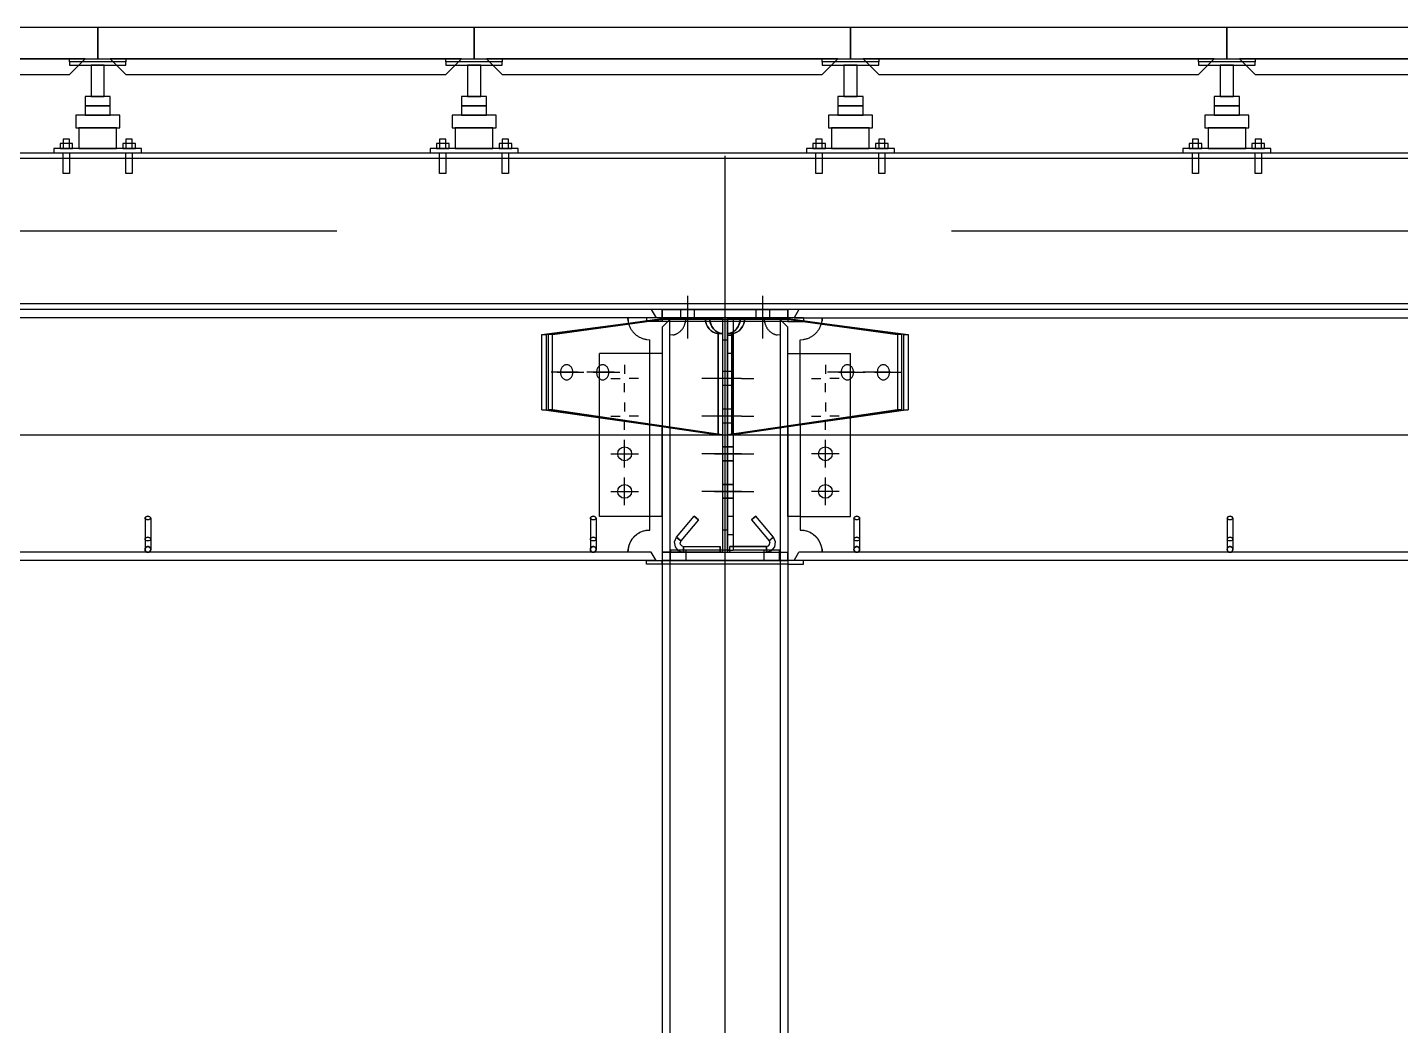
# Model space of a CAD drawing. Header units: millimetres. Extents: x -32710 to 654186, y -254124 to 420220.
# Drawn here: x 249288 to 251477, y 384358 to 385950 of the extents above; entities that cross this region are included whole.
import ezdxf

# ---------------------------------------------------------------- set-up
doc = ezdxf.new("R2010")
doc.units = ezdxf.units.MM
doc.header["$LTSCALE"] = 1000
for name, pattern in [('DXK_LINE_DOT2', [3.9198, 1.9599, -1.9599]), ('DXK_LINE_DOT3', [5.9187, 2.979, -0.9799, 0.9799, -0.9799]), ('TPH12-SEC-@E$0$CENTERK5', [6.916, 6.667, -0.083, 0.083, -0.083])]:
    doc.linetypes.add(name, pattern=pattern)
for name, color, linetype in [('MD-20250424-增加TRAY與FS主管位置調整', 7, 'Continuous'), ('Raised Floor', 1, 'Continuous'), ('TPH12-SEC-@E$0$H-SIN', 252, 'TPH12-SEC-@E$0$CENTERK5')]:
    doc.layers.add(name, color=color, linetype=linetype)

# ---------------------------------------------------------------- blocks, each defined once
blk = doc.blocks.new('TPH12-SEC-@E')
at = {"layer": 'TPH12-SEC-@E$0$H-SIN'}
blk.add_line((274800, 385950), (45200, 385950), dxfattribs=at)
blk = doc.blocks.new('A$C62b8fcb1')
at = {"color": 8, "linetype": 'DXK_LINE_DOT3'}
for p, q in [((-21700, -450), (-21700, 2723)), ((-16400, 2409), (-24800, 2409)), ((-24407, 2084), (-22150, 2084)), ((-22150, 2084), (-22043, 2084)), ((-22043, 2084), (-18557, 2084))]:
    blk.add_line(p, q, dxfattribs=at)
at = {"color": 8, "linetype": 'DXK_LINE_DOT2'}
for p, q in [((-24495, 2534), (-16105, 2534)), ((-16105, 2525), (-24495, 2525)), ((-16220, 2293), (-24380, 2293)), ((-21800, 2284), (-21817.5, 2284)), ((-21800, 2271), (-21800, 2284)), ((-21800, 2284), (-21600, 2284)), ((-21600, 2284), (-21600, 2271)), ((-21582.5, 2284), (-21600, 2284)), ((-21789.1, 2271), (-21982.1, 2244)), ((-21975.1, 2244), (-21782.1, 2271)), ((-21854.6, 2266), (-21855, 2271)), ((-21825, 2266.3), (-21825, 2265)), ((-21800, 2265), (-21825, 2265)), ((-21600, 2271), (-21800, 2271)), ((-21800, 2271), (-21800, 2265)), ((-21763, 2268), (-21800, 2268)), ((-21788, 2268), (-21800, 2256)), ((-21600, 2265), (-21800, 2265)), ((-21800, 2256), (-21800, 2096.7)), ((-21788, 2095), (-21788, 2268)), ((-21763, 2268), (-21763.5, 2263.1)), ((-21637, 2268), (-21763, 2268)), ((-21731.4, 2271), (-21731, 2266.1)), ((-21730.9, 2266.1), (-21731.3, 2271)), ((-21731, 2266.1), (-21729.8, 2261.4)), ((-21729.8, 2261.4), (-21730.9, 2266.1)), ((-21729.8, 2261.4), (-21727.9, 2257.1)), ((-21727.9, 2257.1), (-21729.8, 2261.4)), ((-21727.9, 2257.1), (-21725.4, 2253.3)), ((-21725.4, 2253.3), (-21727.9, 2257.1)), ((-21724.3, 2271), (-21724, 2266.1)), ((-21724, 2266.1), (-21722.8, 2261.4)), ((-21722.8, 2261.4), (-21720.9, 2257.1)), ((-21720.9, 2257.1), (-21718.4, 2253.3)), ((-21704, 2271), (-21704, 1897)), ((-21696, 2271), (-21696, 1897)), ((-21687, 2268), (-21687, 1900)), ((-21681.6, 2253.3), (-21679.1, 2257.1)), ((-21679.1, 2257.1), (-21677.2, 2261.4)), ((-21677.2, 2261.4), (-21676, 2266.1)), ((-21676, 2266.1), (-21675.7, 2271)), ((-21674.6, 2253.3), (-21672.1, 2257.1)), ((-21672.1, 2257.1), (-21674.6, 2253.3)), ((-21672.1, 2257.1), (-21670.2, 2261.4)), ((-21670.2, 2261.4), (-21672.1, 2257.1)), ((-21670.2, 2261.4), (-21669, 2266.1)), ((-21669.1, 2266.1), (-21670.2, 2261.4)), ((-21668.7, 2271), (-21669.1, 2266.1)), ((-21669, 2266.1), (-21668.6, 2271)), ((-21600, 2268), (-21637, 2268)), ((-21636.5, 2263.1), (-21637, 2268)), ((-21617.9, 2271), (-21424.9, 2244)), ((-21612, 2268), (-21612, 2243)), ((-21600, 2256), (-21612, 2268)), ((-21417.9, 2244), (-21610.9, 2271)), ((-21600, 2271), (-21600, 2265)), ((-21600, 2265), (-21575, 2265)), ((-21600, 2097.7), (-21600, 2256)), ((-21575, 2265.4), (-21575, 2266.3)), ((-21575, 2266.3), (-21575, 2265)), ((-21575, 2265), (-21575, 2265.4)), ((-21545, 2271), (-21545.4, 2266)), ((-21975.1, 2244), (-21982.1, 2244)), ((-21982.1, 2244), (-21982.1, 2124)), ((-21975.1, 2124), (-21975.1, 2244)), ((-21825, 2236.4), (-21820, 2236)), ((-21820, 2099.5), (-21820, 2236)), ((-21783.1, 2243.5), (-21788, 2243)), ((-21725.4, 2253.3), (-21722.3, 2250.2)), ((-21722.3, 2250.2), (-21725.4, 2253.3)), ((-21722.3, 2250.2), (-21718.7, 2247.9)), ((-21718.8, 2247.9), (-21722.3, 2250.2)), ((-21714.9, 2246.5), (-21718.8, 2247.9)), ((-21718.7, 2247.9), (-21714.9, 2246.5)), ((-21718.4, 2253.3), (-21715.3, 2250.2)), ((-21715.3, 2250.2), (-21711.8, 2247.9)), ((-21714.9, 2246.5), (-21710.9, 2246)), ((-21711, 2246), (-21714.9, 2246.5)), ((-21711.8, 2247.9), (-21708, 2246.5)), ((-21711, 2246), (-21704, 2246)), ((-21711, 2085), (-21711, 2246)), ((-21710.9, 2246), (-21710.9, 2084)), ((-21708, 2246.5), (-21704, 2246)), ((-21704, 2236), (-21696, 2236)), ((-21696, 2246), (-21692, 2246.5)), ((-21696, 2246), (-21689.1, 2246)), ((-21696, 2243), (-21687, 2243)), ((-21692, 2246.5), (-21688.2, 2247.9)), ((-21689.1, 2246), (-21685.1, 2246.5)), ((-21689.1, 2246), (-21689.1, 2084)), ((-21689, 2246), (-21689.1, 2246)), ((-21685.1, 2246.5), (-21689, 2246)), ((-21689, 2085), (-21689, 2246)), ((-21688.2, 2247.9), (-21684.7, 2250.2)), ((-21685.1, 2246.5), (-21681.3, 2247.9)), ((-21681.2, 2247.9), (-21685.1, 2246.5)), ((-21684.7, 2250.2), (-21681.6, 2253.3)), ((-21681.3, 2247.9), (-21677.7, 2250.2)), ((-21677.7, 2250.2), (-21681.2, 2247.9)), ((-21677.7, 2250.2), (-21674.6, 2253.3)), ((-21674.6, 2253.3), (-21677.7, 2250.2)), ((-21612, 2243), (-21616.9, 2243.5)), ((-21612, 2243), (-21612, 2095)), ((-21580, 2236), (-21575, 2236.4)), ((-21580, 2099.5), (-21580, 2236)), ((-21417.9, 2244), (-21424.9, 2244)), ((-21424.9, 2244), (-21424.9, 2124)), ((-21417.9, 2124), (-21417.9, 2244)), ((-21900, 1954), (-21900, 2214)), ((-21800, 2214), (-21900, 2214)), ((-21687, 2214), (-21696, 2214)), ((-21600, 2214), (-21500, 2214)), ((-21500, 1954), (-21500, 2214)), ((-21933.9, 2184), (-21977.4, 2184)), ((-21876.9, 2184), (-21920.4, 2184)), ((-21674, 2174), (-21737, 2174)), ((-21696, 2185), (-21704, 2185)), ((-21687, 2185), (-21696, 2185)), ((-21674, 2174), (-21654, 2174)), ((-21493, 2184), (-21536.5, 2184)), ((-21436, 2184), (-21479.6, 2184)), ((-21696, 2163), (-21704, 2163)), ((-21687, 2163), (-21696, 2163)), ((-21975.1, 2124), (-21982.1, 2124)), ((-21982.1, 2124), (-21711, 2084)), ((-21704, 2084), (-21975.1, 2124)), ((-21696, 2125), (-21704, 2125)), ((-21687, 2125), (-21696, 2125)), ((-21424.9, 2124), (-21696, 2084)), ((-21689, 2084), (-21417.9, 2124)), ((-21417.9, 2124), (-21424.9, 2124)), ((-21674, 2114), (-21737, 2114)), ((-21696, 2103), (-21704, 2103)), ((-21687, 2103), (-21696, 2103)), ((-21674, 2114), (-21654, 2114)), ((-21820, 2100.5), (-21820, 2099.5)), ((-21800, 2097.7), (-21800, 2096.7)), ((-21800, 1954), (-21800, 2096.7)), ((-21788, 2095.9), (-21788, 2095)), ((-21711, 2084), (-21711, 2085)), ((-21689, 2084), (-21689, 2085)), ((-21687, 2084.3), (-21687, 2085.3)), ((-21612, 2095.9), (-21612, 2095)), ((-21600, 1954), (-21600, 2097.7)), ((-21600, 2096.7), (-21600, 2097.7)), ((-21580, 2100.5), (-21580, 2099.5)), ((-21696, 2065), (-21704, 2065)), ((-21687, 2065), (-21696, 2065)), ((-21674, 2054), (-21737, 2054)), ((-21696, 2043), (-21704, 2043)), ((-21687, 2043), (-21696, 2043)), ((-21674, 1994), (-21737, 1994)), ((-21696, 2005), (-21704, 2005)), ((-21687, 2005), (-21696, 2005)), ((-21696, 1983), (-21704, 1983)), ((-21687, 1983), (-21696, 1983)), ((-22624.2, 1952.6), (-22624.5, 1951.5)), ((-22624.2, 1950.4), (-22624.5, 1951.5)), ((-22624.5, 1951.5), (-22624.5, 1901.5)), ((-22623.2, 1953.5), (-22624.2, 1952.6)), ((-22623.2, 1949.5), (-22624.2, 1950.4)), ((-22621.7, 1954.2), (-22623.2, 1953.5)), ((-22621.7, 1948.8), (-22623.2, 1949.5)), ((-22620, 1954.4), (-22621.7, 1954.2)), ((-22620, 1948.6), (-22621.7, 1948.8)), ((-22618.3, 1954.2), (-22620, 1954.4)), ((-22618.3, 1948.8), (-22620, 1948.6)), ((-22616.8, 1953.5), (-22618.3, 1954.2)), ((-22616.8, 1949.5), (-22618.3, 1948.8)), ((-22615.8, 1952.6), (-22616.8, 1953.5)), ((-22615.8, 1950.4), (-22616.8, 1949.5)), ((-22615.5, 1951.5), (-22615.8, 1952.6)), ((-22615.5, 1951.5), (-22615.8, 1950.4)), ((-22615.5, 1951.5), (-22615.5, 1901.5)), ((-21914.2, 1952.6), (-21914.5, 1951.5)), ((-21914.5, 1951.5), (-21914.5, 1901.5)), ((-21914.2, 1950.4), (-21914.5, 1951.5)), ((-21913.2, 1953.5), (-21914.2, 1952.6)), ((-21913.2, 1949.5), (-21914.2, 1950.4)), ((-21911.7, 1954.2), (-21913.2, 1953.5)), ((-21911.7, 1948.8), (-21913.2, 1949.5)), ((-21910, 1954.4), (-21911.7, 1954.2)), ((-21910, 1948.6), (-21911.7, 1948.8)), ((-21908.3, 1954.2), (-21910, 1954.4)), ((-21908.3, 1948.8), (-21910, 1948.6)), ((-21906.8, 1953.5), (-21908.3, 1954.2)), ((-21906.8, 1949.5), (-21908.3, 1948.8)), ((-21905.8, 1952.6), (-21906.8, 1953.5)), ((-21905.8, 1950.4), (-21906.8, 1949.5)), ((-21905.5, 1951.5), (-21905.8, 1952.6)), ((-21905.5, 1951.5), (-21905.8, 1950.4)), ((-21905.5, 1951.5), (-21905.5, 1901.5)), ((-21820, 1954), (-21900, 1954)), ((-21777.2, 1920.8), (-21749, 1954.4)), ((-21742.1, 1948.6), (-21770.3, 1915)), ((-21748.8, 1954.2), (-21749, 1954.4)), ((-21742.1, 1948.6), (-21749, 1954.4)), ((-21748, 1953.5), (-21748.8, 1954.2)), ((-21687, 1954), (-21696, 1954)), ((-21651, 1954.4), (-21657.9, 1948.6)), ((-21657.9, 1948.6), (-21629.7, 1915)), ((-21656.8, 1949.5), (-21657.6, 1948.8)), ((-21652, 1953.5), (-21651.2, 1954.2)), ((-21622.8, 1920.8), (-21651, 1954.4)), ((-21580, 1954), (-21500, 1954)), ((-21494.2, 1952.6), (-21494.5, 1951.5)), ((-21494.5, 1951.5), (-21494.5, 1901.5)), ((-21494.2, 1950.4), (-21494.5, 1951.5)), ((-21493.2, 1953.5), (-21494.2, 1952.6)), ((-21493.2, 1949.5), (-21494.2, 1950.4)), ((-21491.7, 1954.2), (-21493.2, 1953.5)), ((-21491.7, 1948.8), (-21493.2, 1949.5)), ((-21490, 1954.4), (-21491.7, 1954.2)), ((-21490, 1948.6), (-21491.7, 1948.8)), ((-21488.3, 1954.2), (-21490, 1954.4)), ((-21488.3, 1948.8), (-21490, 1948.6)), ((-21486.8, 1953.5), (-21488.3, 1954.2)), ((-21486.8, 1949.5), (-21488.3, 1948.8)), ((-21485.8, 1952.6), (-21486.8, 1953.5)), ((-21485.8, 1950.4), (-21486.8, 1949.5)), ((-21485.5, 1951.5), (-21485.8, 1952.6)), ((-21485.5, 1951.5), (-21485.8, 1950.4)), ((-21485.5, 1951.5), (-21485.5, 1901.5)), ((-20899.2, 1952.6), (-20899.5, 1951.5)), ((-20899.2, 1950.4), (-20899.5, 1951.5)), ((-20899.5, 1951.5), (-20899.5, 1901.5)), ((-20898.2, 1953.5), (-20899.2, 1952.6)), ((-20898.2, 1949.5), (-20899.2, 1950.4)), ((-20896.7, 1954.2), (-20898.2, 1953.5)), ((-20896.7, 1948.8), (-20898.2, 1949.5)), ((-20895, 1954.4), (-20896.7, 1954.2)), ((-20895, 1948.6), (-20896.7, 1948.8)), ((-20893.3, 1954.2), (-20895, 1954.4)), ((-20893.3, 1948.8), (-20895, 1948.6)), ((-20891.8, 1953.5), (-20893.3, 1954.2)), ((-20891.8, 1949.5), (-20893.3, 1948.8)), ((-20890.8, 1952.6), (-20891.8, 1953.5)), ((-20890.8, 1950.4), (-20891.8, 1949.5)), ((-20890.5, 1951.5), (-20890.8, 1952.6)), ((-20890.5, 1951.5), (-20890.8, 1950.4)), ((-20890.5, 1951.5), (-20890.5, 1901.5)), ((-21825, 1931.6), (-21820, 1932)), ((-21696, 1932), (-21704, 1932)), ((-21580, 1932), (-21575, 1931.6)), ((-22624.2, 1919), (-22624.5, 1917.9)), ((-22624.2, 1916.8), (-22624.5, 1917.9)), ((-22623.2, 1920), (-22624.2, 1919)), ((-22623.2, 1915.9), (-22624.2, 1916.8)), ((-22624.2, 1903.2), (-22623.2, 1904.7)), ((-22621.7, 1920.6), (-22623.2, 1920)), ((-22621.7, 1915.3), (-22623.2, 1915.9)), ((-22623.2, 1904.7), (-22621.7, 1905.7)), ((-22620, 1920.8), (-22621.7, 1920.6)), ((-22620, 1915), (-22621.7, 1915.3)), ((-22621.7, 1905.7), (-22620, 1906)), ((-22618.3, 1920.6), (-22620, 1920.8)), ((-22618.3, 1915.3), (-22620, 1915)), ((-22620, 1906), (-22618.3, 1905.7)), ((-22616.8, 1920), (-22618.3, 1920.6)), ((-22616.8, 1915.9), (-22618.3, 1915.3)), ((-22618.3, 1905.7), (-22616.8, 1904.7)), ((-22615.8, 1919), (-22616.8, 1920)), ((-22615.8, 1916.8), (-22616.8, 1915.9)), ((-22616.8, 1904.7), (-22615.8, 1903.2)), ((-22615.5, 1917.9), (-22615.8, 1919)), ((-22615.5, 1917.9), (-22615.8, 1916.8)), ((-21914.2, 1919), (-21914.5, 1917.9)), ((-21914.2, 1916.8), (-21914.5, 1917.9)), ((-21913.2, 1920), (-21914.2, 1919)), ((-21913.2, 1915.9), (-21914.2, 1916.8)), ((-21914.2, 1903.2), (-21913.2, 1904.7)), ((-21911.7, 1920.6), (-21913.2, 1920)), ((-21911.7, 1915.3), (-21913.2, 1915.9)), ((-21913.2, 1904.7), (-21911.7, 1905.7)), ((-21910, 1920.8), (-21911.7, 1920.6)), ((-21910, 1915), (-21911.7, 1915.3)), ((-21911.7, 1905.7), (-21910, 1906)), ((-21908.3, 1920.6), (-21910, 1920.8)), ((-21908.3, 1915.3), (-21910, 1915)), ((-21910, 1906), (-21908.3, 1905.7)), ((-21906.8, 1920), (-21908.3, 1920.6)), ((-21906.8, 1915.9), (-21908.3, 1915.3)), ((-21908.3, 1905.7), (-21906.8, 1904.7)), ((-21905.8, 1919), (-21906.8, 1920)), ((-21905.8, 1916.8), (-21906.8, 1915.9)), ((-21906.8, 1904.7), (-21905.8, 1903.2)), ((-21905.5, 1917.9), (-21905.8, 1919)), ((-21905.5, 1917.9), (-21905.8, 1916.8)), ((-21780.5, 1913.4), (-21777.2, 1920.8)), ((-21779.2, 1905.4), (-21780.5, 1913.4)), ((-21773.9, 1899.3), (-21779.2, 1905.4)), ((-21777, 1920.6), (-21777.2, 1920.8)), ((-21770.3, 1915), (-21777.2, 1920.8)), ((-21776.2, 1920), (-21777, 1920.6)), ((-21770.3, 1915), (-21771.6, 1912.2)), ((-21771.1, 1909.2), (-21771.6, 1912.2)), ((-21769.1, 1906.9), (-21771.1, 1909.2)), ((-21769.1, 1906.9), (-21766.1, 1906)), ((-21766.1, 1897), (-21766.1, 1906)), ((-21766.1, 1906), (-21707.7, 1906)), ((-21707.7, 1897), (-21707.7, 1906)), ((-21696, 1925), (-21687, 1925)), ((-21633.9, 1906), (-21692.3, 1906)), ((-21692.3, 1897), (-21692.3, 1906)), ((-21633.9, 1906), (-21630.9, 1906.9)), ((-21633.9, 1897), (-21633.9, 1906)), ((-21630.9, 1906.9), (-21628.9, 1909.2)), ((-21622.8, 1920.8), (-21629.7, 1915)), ((-21629.7, 1915), (-21628.4, 1912.2)), ((-21628.7, 1915.9), (-21629.4, 1915.3)), ((-21628.9, 1909.2), (-21628.4, 1912.2)), ((-21626.1, 1899.3), (-21620.8, 1905.4)), ((-21623.8, 1920), (-21623, 1920.6)), ((-21619.5, 1913.4), (-21622.8, 1920.8)), ((-21620.8, 1905.4), (-21619.5, 1913.4)), ((-21494.2, 1919), (-21494.5, 1917.9)), ((-21494.2, 1916.8), (-21494.5, 1917.9)), ((-21493.2, 1920), (-21494.2, 1919)), ((-21493.2, 1915.9), (-21494.2, 1916.8)), ((-21494.2, 1903.2), (-21493.2, 1904.7)), ((-21491.7, 1920.6), (-21493.2, 1920)), ((-21491.7, 1915.3), (-21493.2, 1915.9)), ((-21493.2, 1904.7), (-21491.7, 1905.7)), ((-21490, 1920.8), (-21491.7, 1920.6)), ((-21490, 1915), (-21491.7, 1915.3)), ((-21491.7, 1905.7), (-21490, 1906)), ((-21488.3, 1920.6), (-21490, 1920.8)), ((-21488.3, 1915.3), (-21490, 1915)), ((-21490, 1906), (-21488.3, 1905.7)), ((-21486.8, 1920), (-21488.3, 1920.6)), ((-21486.8, 1915.9), (-21488.3, 1915.3)), ((-21488.3, 1905.7), (-21486.8, 1904.7)), ((-21485.8, 1919), (-21486.8, 1920)), ((-21485.8, 1916.8), (-21486.8, 1915.9)), ((-21486.8, 1904.7), (-21485.8, 1903.2)), ((-21485.5, 1917.9), (-21485.8, 1919)), ((-21485.5, 1917.9), (-21485.8, 1916.8)), ((-20899.2, 1919), (-20899.5, 1917.9)), ((-20899.2, 1916.8), (-20899.5, 1917.9)), ((-20898.2, 1920), (-20899.2, 1919)), ((-20898.2, 1915.9), (-20899.2, 1916.8)), ((-20899.2, 1903.2), (-20898.2, 1904.7)), ((-20896.7, 1920.6), (-20898.2, 1920)), ((-20896.7, 1915.3), (-20898.2, 1915.9)), ((-20898.2, 1904.7), (-20896.7, 1905.7)), ((-20895, 1920.8), (-20896.7, 1920.6)), ((-20895, 1915), (-20896.7, 1915.3)), ((-20896.7, 1905.7), (-20895, 1906)), ((-20893.3, 1920.6), (-20895, 1920.8)), ((-20893.3, 1915.3), (-20895, 1915)), ((-20895, 1906), (-20893.3, 1905.7)), ((-20891.8, 1920), (-20893.3, 1920.6)), ((-20891.8, 1915.9), (-20893.3, 1915.3)), ((-20893.3, 1905.7), (-20891.8, 1904.7)), ((-20890.8, 1919), (-20891.8, 1920)), ((-20890.8, 1916.8), (-20891.8, 1915.9)), ((-20891.8, 1904.7), (-20890.8, 1903.2)), ((-20890.5, 1917.9), (-20890.8, 1919)), ((-20890.5, 1917.9), (-20890.8, 1916.8)), ((-22624.5, 1901.5), (-22624.2, 1903.2)), ((-22624.5, 1901.5), (-22624.2, 1899.8)), ((-22624.2, 1899.8), (-22623.2, 1898.3)), ((-22623.2, 1898.3), (-22621.7, 1897.3)), ((-22621.7, 1897.3), (-22620, 1897)), ((-22620, 1897), (-22618.3, 1897.3)), ((-22618.3, 1897.3), (-22616.8, 1898.3)), ((-22616.8, 1898.3), (-22615.8, 1899.8)), ((-22615.8, 1903.2), (-22615.5, 1901.5)), ((-22615.8, 1899.8), (-22615.5, 1901.5)), ((-21914.5, 1901.5), (-21914.2, 1903.2)), ((-21914.5, 1901.5), (-21914.2, 1899.8)), ((-21914.2, 1899.8), (-21913.2, 1898.3)), ((-21913.2, 1898.3), (-21911.7, 1897.3)), ((-21911.7, 1897.3), (-21910, 1897)), ((-21910, 1897), (-21908.3, 1897.3)), ((-21908.3, 1897.3), (-21906.8, 1898.3)), ((-21906.8, 1898.3), (-21905.8, 1899.8)), ((-21905.8, 1903.2), (-21905.5, 1901.5)), ((-21905.8, 1899.8), (-21905.5, 1901.5)), ((-21855, 1897), (-21854.6, 1902)), ((-21800, 1897), (-21600, 1897)), ((-21800, 1897), (-21800, 1878)), ((-21600, 1884), (-21800, 1884)), ((-21788, 1897), (-21788, 1878)), ((-21787, 1884), (-21787, 1900)), ((-21696, 1900), (-21787, 1900)), ((-21773.9, 1899.3), (-21766.1, 1897)), ((-21766.1, 1897.3), (-21766.1, 1898.3)), ((-21766.1, 1897), (-21766.1, 1897.3)), ((-21762, 1884), (-21762, 1900)), ((-21707.7, 1897.3), (-21707.7, 1898.3)), ((-21707.7, 1897), (-21707.7, 1897.3)), ((-21696, 1900), (-21687, 1900)), ((-21692.3, 1898.3), (-21692.3, 1897.3)), ((-21692.3, 1897.3), (-21692.3, 1897)), ((-21613, 1900), (-21687, 1900)), ((-21638, 1900), (-21638, 1884)), ((-21626.1, 1899.3), (-21633.9, 1897)), ((-21633.9, 1898.3), (-21633.9, 1897.3)), ((-21633.9, 1897.3), (-21633.9, 1897)), ((-21613, 1884), (-21613, 1900)), ((-21612, 1897), (-21612, 1878)), ((-21600, 1897), (-21600, 1878)), ((-21545.4, 1902), (-21545, 1897)), ((-21494.5, 1901.5), (-21494.2, 1903.2)), ((-21494.5, 1901.5), (-21494.2, 1899.8)), ((-21494.2, 1899.8), (-21493.2, 1898.3)), ((-21493.2, 1898.3), (-21491.7, 1897.3)), ((-21491.7, 1897.3), (-21490, 1897)), ((-21490, 1897), (-21488.3, 1897.3)), ((-21488.3, 1897.3), (-21486.8, 1898.3)), ((-21486.8, 1898.3), (-21485.8, 1899.8)), ((-21485.8, 1903.2), (-21485.5, 1901.5)), ((-21485.8, 1899.8), (-21485.5, 1901.5)), ((-20899.5, 1901.5), (-20899.2, 1903.2)), ((-20899.5, 1901.5), (-20899.2, 1899.8)), ((-20899.2, 1899.8), (-20898.2, 1898.3)), ((-20898.2, 1898.3), (-20896.7, 1897.3)), ((-20896.7, 1897.3), (-20895, 1897)), ((-20895, 1897), (-20893.3, 1897.3)), ((-20893.3, 1897.3), (-20891.8, 1898.3)), ((-20891.8, 1898.3), (-20890.8, 1899.8)), ((-20890.8, 1903.2), (-20890.5, 1901.5)), ((-20890.8, 1899.8), (-20890.5, 1901.5)), ((-21600, 1878), (-21800, 1878))]:
    blk.add_line(p, q, dxfattribs=at)
at = {"color": 8, "linetype": 'Continuous'}
for p, q in [((-24495, 2534), (-16105, 2534)), ((-16105, 2525), (-24495, 2525)), ((-21760, 2306), (-21760, 2238)), ((-21760, 2306), (-21760, 2238)), ((-21760, 2306), (-21760, 2238)), ((-21640, 2306), (-21640, 2238)), ((-21640, 2306), (-21640, 2238)), ((-21640, 2306), (-21640, 2238)), ((-16220, 2293), (-24380, 2293)), ((-21800, 2284), (-24380, 2284)), ((-21817.5, 2284), (-24132.5, 2284)), ((-21817.5, 2284), (-21810, 2271)), ((-21600, 2284), (-21800, 2284)), ((-21800, 2284), (-21800, 2271)), ((-21771, 2284), (-21771, 2268)), ((-21771, 2284), (-21771, 2271)), ((-21771, 2284), (-21771, 2271)), ((-21749, 2284), (-21749, 2268)), ((-21749, 2284), (-21749, 2271)), ((-21749, 2284), (-21749, 2271)), ((-21651, 2284), (-21651, 2271)), ((-21651, 2284), (-21651, 2268)), ((-21651, 2284), (-21651, 2271)), ((-21629, 2284), (-21629, 2271)), ((-21629, 2284), (-21629, 2268)), ((-21629, 2284), (-21629, 2271)), ((-21600, 2271), (-21600, 2284)), ((-19000, 2284), (-21600, 2284)), ((-21582.5, 2284), (-21590, 2271)), ((-19017.5, 2284), (-21582.5, 2284)), ((-21810, 2271), (-24140, 2271)), ((-21992.1, 2244), (-21789.6, 2271)), ((-21985.2, 2244), (-21782.8, 2271)), ((-21855, 2271), (-21854.6, 2266)), ((-21825, 2271), (-21825, 2266.3)), ((-21800, 2271), (-21825, 2271)), ((-21800, 2271), (-21800, 2269.6)), ((-21800, 2271), (-21704, 2271)), ((-21724.1, 2266.1), (-21724.5, 2271)), ((-21723, 2261.4), (-21724.1, 2266.1)), ((-21704, 2265), (-21723.8, 2265)), ((-21721.1, 2257.1), (-21723, 2261.4)), ((-21718.5, 2253.3), (-21721.1, 2257.1)), ((-21704, 2271), (-21704, 1897)), ((-21696, 1897), (-21696, 2271)), ((-21696, 2271), (-21600, 2271)), ((-21676.2, 2265), (-21696, 2265)), ((-21687, 2265), (-21687, 2248.7)), ((-21678.9, 2257.1), (-21681.5, 2253.3)), ((-21677, 2261.4), (-21678.9, 2257.1)), ((-21675.9, 2266.1), (-21677, 2261.4)), ((-21675.5, 2271), (-21675.9, 2266.1)), ((-21414.8, 2244), (-21617.2, 2271)), ((-21610.4, 2271), (-21407.9, 2244)), ((-21600, 2271), (-21600, 2269.6)), ((-21575, 2271), (-21600, 2271)), ((-21590, 2271), (-19010, 2271)), ((-21575, 2271), (-21575, 2266.3)), ((-21545.4, 2266), (-21545, 2271)), ((-21992.1, 2124), (-21992.1, 2244)), ((-21992.1, 2244), (-21985.2, 2244)), ((-21985.2, 2244), (-21985.2, 2124)), ((-21715.4, 2250.2), (-21718.5, 2253.3)), ((-21711.9, 2247.9), (-21715.4, 2250.2)), ((-21708, 2246.5), (-21711.9, 2247.9)), ((-21704, 2246), (-21708, 2246.5)), ((-21692, 2246.5), (-21696, 2246)), ((-21688.1, 2247.9), (-21692, 2246.5)), ((-21684.6, 2250.2), (-21688.1, 2247.9)), ((-21681.5, 2253.3), (-21684.6, 2250.2)), ((-21414.8, 2124), (-21414.8, 2244)), ((-21414.8, 2244), (-21407.9, 2244)), ((-21407.9, 2244), (-21407.9, 2124)), ((-21961.1, 2189.7), (-21961.5, 2188.6)), ((-21960.6, 2190.7), (-21961.1, 2189.7)), ((-21960, 2191.6), (-21960.6, 2190.7)), ((-21959.4, 2192.5), (-21960, 2191.6)), ((-21958.7, 2193.3), (-21959.4, 2192.5)), ((-21957.9, 2194), (-21958.7, 2193.3)), ((-21957.1, 2194.6), (-21957.9, 2194)), ((-21956.2, 2195.1), (-21957.1, 2194.6)), ((-21955.3, 2195.5), (-21956.2, 2195.1)), ((-21954.3, 2195.8), (-21955.3, 2195.5)), ((-21953.4, 2195.9), (-21954.3, 2195.8)), ((-21952.4, 2196), (-21953.4, 2195.9)), ((-21951.5, 2195.9), (-21952.4, 2196)), ((-21950.5, 2195.8), (-21951.5, 2195.9)), ((-21949.6, 2195.5), (-21950.5, 2195.8)), ((-21948.6, 2195.1), (-21949.6, 2195.5)), ((-21947.8, 2194.6), (-21948.6, 2195.1)), ((-21946.9, 2194), (-21947.8, 2194.6)), ((-21946.2, 2193.3), (-21946.9, 2194)), ((-21945.5, 2192.5), (-21946.2, 2193.3)), ((-21944.8, 2191.6), (-21945.5, 2192.5)), ((-21944.2, 2190.7), (-21944.8, 2191.6)), ((-21943.7, 2189.7), (-21944.2, 2190.7)), ((-21943.3, 2188.6), (-21943.7, 2189.7)), ((-21903.7, 2189.7), (-21904.1, 2188.6)), ((-21903.2, 2190.7), (-21903.7, 2189.7)), ((-21902.6, 2191.6), (-21903.2, 2190.7)), ((-21901.9, 2192.5), (-21902.6, 2191.6)), ((-21901.2, 2193.3), (-21901.9, 2192.5)), ((-21900.4, 2194), (-21901.2, 2193.3)), ((-21899.6, 2194.6), (-21900.4, 2194)), ((-21898.7, 2195.1), (-21899.6, 2194.6)), ((-21897.8, 2195.5), (-21898.7, 2195.1)), ((-21896.9, 2195.8), (-21897.8, 2195.5)), ((-21895.9, 2195.9), (-21896.9, 2195.8)), ((-21895, 2196), (-21895.9, 2195.9)), ((-21894, 2195.9), (-21895, 2196)), ((-21893.1, 2195.8), (-21894, 2195.9)), ((-21892.1, 2195.5), (-21893.1, 2195.8)), ((-21891.2, 2195.1), (-21892.1, 2195.5)), ((-21890.3, 2194.6), (-21891.2, 2195.1)), ((-21889.5, 2194), (-21890.3, 2194.6)), ((-21888.7, 2193.3), (-21889.5, 2194)), ((-21888, 2192.5), (-21888.7, 2193.3)), ((-21887.4, 2191.6), (-21888, 2192.5)), ((-21886.8, 2190.7), (-21887.4, 2191.6)), ((-21886.3, 2189.7), (-21886.8, 2190.7)), ((-21885.9, 2188.6), (-21886.3, 2189.7)), ((-21860, 2196), (-21860, 2181.3)), ((-21540, 2196), (-21540, 2181.3)), ((-21513.7, 2189.7), (-21514.1, 2188.6)), ((-21513.2, 2190.7), (-21513.7, 2189.7)), ((-21512.6, 2191.6), (-21513.2, 2190.7)), ((-21512, 2192.5), (-21512.6, 2191.6)), ((-21511.3, 2193.3), (-21512, 2192.5)), ((-21510.5, 2194), (-21511.3, 2193.3)), ((-21509.7, 2194.6), (-21510.5, 2194)), ((-21508.8, 2195.1), (-21509.7, 2194.6)), ((-21507.9, 2195.5), (-21508.8, 2195.1)), ((-21506.9, 2195.8), (-21507.9, 2195.5)), ((-21506, 2195.9), (-21506.9, 2195.8)), ((-21505, 2196), (-21506, 2195.9)), ((-21504.1, 2195.9), (-21505, 2196)), ((-21503.1, 2195.8), (-21504.1, 2195.9)), ((-21502.2, 2195.5), (-21503.1, 2195.8)), ((-21501.3, 2195.1), (-21502.2, 2195.5)), ((-21500.4, 2194.6), (-21501.3, 2195.1)), ((-21499.6, 2194), (-21500.4, 2194.6)), ((-21498.8, 2193.3), (-21499.6, 2194)), ((-21498.1, 2192.5), (-21498.8, 2193.3)), ((-21497.4, 2191.6), (-21498.1, 2192.5)), ((-21496.8, 2190.7), (-21497.4, 2191.6)), ((-21496.3, 2189.7), (-21496.8, 2190.7)), ((-21495.9, 2188.6), (-21496.3, 2189.7)), ((-21456.3, 2189.7), (-21456.7, 2188.6)), ((-21455.8, 2190.7), (-21456.3, 2189.7)), ((-21455.2, 2191.6), (-21455.8, 2190.7)), ((-21454.5, 2192.5), (-21455.2, 2191.6)), ((-21453.8, 2193.3), (-21454.5, 2192.5)), ((-21453.1, 2194), (-21453.8, 2193.3)), ((-21452.2, 2194.6), (-21453.1, 2194)), ((-21451.4, 2195.1), (-21452.2, 2194.6)), ((-21450.4, 2195.5), (-21451.4, 2195.1)), ((-21449.5, 2195.8), (-21450.4, 2195.5)), ((-21448.5, 2195.9), (-21449.5, 2195.8)), ((-21447.6, 2196), (-21448.5, 2195.9)), ((-21446.6, 2195.9), (-21447.6, 2196)), ((-21445.7, 2195.8), (-21446.6, 2195.9)), ((-21444.7, 2195.5), (-21445.7, 2195.8)), ((-21443.8, 2195.1), (-21444.7, 2195.5)), ((-21442.9, 2194.6), (-21443.8, 2195.1)), ((-21442.1, 2194), (-21442.9, 2194.6)), ((-21441.3, 2193.3), (-21442.1, 2194)), ((-21440.6, 2192.5), (-21441.3, 2193.3)), ((-21440, 2191.6), (-21440.6, 2192.5)), ((-21439.4, 2190.7), (-21440, 2191.6)), ((-21438.9, 2189.7), (-21439.4, 2190.7)), ((-21438.5, 2188.6), (-21438.9, 2189.7)), ((-21967.8, 2184), (-21925, 2184)), ((-21962.2, 2185.2), (-21962.3, 2184)), ((-21962.3, 2184), (-21962.2, 2182.8)), ((-21962.1, 2186.3), (-21962.2, 2185.2)), ((-21962.2, 2182.8), (-21962.1, 2181.7)), ((-21961.8, 2187.5), (-21962.1, 2186.3)), ((-21962.1, 2181.7), (-21961.8, 2180.5)), ((-21961.5, 2188.6), (-21961.8, 2187.5)), ((-21961.8, 2180.5), (-21961.5, 2179.4)), ((-21961.5, 2179.4), (-21961.1, 2178.3)), ((-21961.1, 2178.3), (-21960.6, 2177.3)), ((-21960.6, 2177.3), (-21960, 2176.4)), ((-21960, 2176.4), (-21959.4, 2175.5)), ((-21959.4, 2175.5), (-21958.7, 2174.7)), ((-21958.7, 2174.7), (-21957.9, 2174)), ((-21957.9, 2174), (-21957.1, 2173.4)), ((-21957.1, 2173.4), (-21956.2, 2172.9)), ((-21956.2, 2172.9), (-21955.3, 2172.5)), ((-21955.3, 2172.5), (-21954.3, 2172.2)), ((-21954.3, 2172.2), (-21953.4, 2172.1)), ((-21953.4, 2172.1), (-21952.4, 2172)), ((-21952.4, 2172), (-21951.5, 2172.1)), ((-21951.5, 2172.1), (-21950.5, 2172.2)), ((-21950.5, 2172.2), (-21949.6, 2172.5)), ((-21949.6, 2172.5), (-21948.6, 2172.9)), ((-21948.6, 2172.9), (-21947.8, 2173.4)), ((-21947.8, 2173.4), (-21946.9, 2174)), ((-21946.9, 2174), (-21946.2, 2174.7)), ((-21946.2, 2174.7), (-21945.5, 2175.5)), ((-21945.5, 2175.5), (-21944.8, 2176.4)), ((-21944.8, 2176.4), (-21944.2, 2177.3)), ((-21944.2, 2177.3), (-21943.7, 2178.3)), ((-21943.7, 2178.3), (-21943.3, 2179.4)), ((-21943, 2187.5), (-21943.3, 2188.6)), ((-21943.3, 2179.4), (-21943, 2180.5)), ((-21942.8, 2186.3), (-21943, 2187.5)), ((-21943, 2180.5), (-21942.8, 2181.7)), ((-21942.6, 2185.2), (-21942.8, 2186.3)), ((-21942.8, 2181.7), (-21942.6, 2182.8)), ((-21942.6, 2184), (-21942.6, 2185.2)), ((-21942.6, 2182.8), (-21942.6, 2184)), ((-21910.3, 2184), (-21867.5, 2184)), ((-21904.6, 2186.3), (-21904.8, 2185.2)), ((-21904.8, 2185.2), (-21904.8, 2184)), ((-21904.8, 2184), (-21904.8, 2182.8)), ((-21904.8, 2182.8), (-21904.6, 2181.7)), ((-21904.4, 2187.5), (-21904.6, 2186.3)), ((-21904.6, 2181.7), (-21904.4, 2180.5)), ((-21904.1, 2188.6), (-21904.4, 2187.5)), ((-21904.4, 2180.5), (-21904.1, 2179.4)), ((-21904.1, 2179.4), (-21903.7, 2178.3)), ((-21903.7, 2178.3), (-21903.2, 2177.3)), ((-21903.2, 2177.3), (-21902.6, 2176.4)), ((-21902.6, 2176.4), (-21901.9, 2175.5)), ((-21901.9, 2175.5), (-21901.2, 2174.7)), ((-21901.2, 2174.7), (-21900.4, 2174)), ((-21900.4, 2174), (-21899.6, 2173.4)), ((-21899.6, 2173.4), (-21898.7, 2172.9)), ((-21898.7, 2172.9), (-21897.8, 2172.5)), ((-21897.8, 2172.5), (-21896.9, 2172.2)), ((-21896.9, 2172.2), (-21895.9, 2172.1)), ((-21895.9, 2172.1), (-21895, 2172)), ((-21895, 2172), (-21894, 2172.1)), ((-21894, 2172.1), (-21893.1, 2172.2)), ((-21893.1, 2172.2), (-21892.1, 2172.5)), ((-21892.1, 2172.5), (-21891.2, 2172.9)), ((-21891.2, 2172.9), (-21890.3, 2173.4)), ((-21890.3, 2173.4), (-21889.5, 2174)), ((-21889.5, 2174), (-21888.7, 2174.7)), ((-21888.7, 2174.7), (-21888, 2175.5)), ((-21888, 2175.5), (-21887.4, 2176.4)), ((-21887.4, 2176.4), (-21886.8, 2177.3)), ((-21886.8, 2177.3), (-21886.3, 2178.3)), ((-21886.3, 2178.3), (-21885.9, 2179.4)), ((-21885.6, 2187.5), (-21885.9, 2188.6)), ((-21885.9, 2179.4), (-21885.6, 2180.5)), ((-21885.3, 2186.3), (-21885.6, 2187.5)), ((-21885.6, 2180.5), (-21885.3, 2181.7)), ((-21885.2, 2185.2), (-21885.3, 2186.3)), ((-21885.3, 2181.7), (-21885.2, 2182.8)), ((-21885.1, 2184), (-21885.2, 2185.2)), ((-21885.2, 2182.8), (-21885.1, 2184)), ((-21882, 2174), (-21867.3, 2174)), ((-21838, 2174), (-21852.7, 2174)), ((-21562, 2174), (-21547.3, 2174)), ((-21518, 2174), (-21532.7, 2174)), ((-21519.3, 2184), (-21476.5, 2184)), ((-21514.8, 2185.2), (-21514.9, 2184)), ((-21514.9, 2184), (-21514.8, 2182.8)), ((-21514.7, 2186.3), (-21514.8, 2185.2)), ((-21514.8, 2182.8), (-21514.7, 2181.7)), ((-21514.4, 2187.5), (-21514.7, 2186.3)), ((-21514.7, 2181.7), (-21514.4, 2180.5)), ((-21514.1, 2188.6), (-21514.4, 2187.5)), ((-21514.4, 2180.5), (-21514.1, 2179.4)), ((-21514.1, 2179.4), (-21513.7, 2178.3)), ((-21513.7, 2178.3), (-21513.2, 2177.3)), ((-21513.2, 2177.3), (-21512.6, 2176.4)), ((-21512.6, 2176.4), (-21512, 2175.5)), ((-21512, 2175.5), (-21511.3, 2174.7)), ((-21511.3, 2174.7), (-21510.5, 2174)), ((-21510.5, 2174), (-21509.7, 2173.4)), ((-21509.7, 2173.4), (-21508.8, 2172.9)), ((-21508.8, 2172.9), (-21507.9, 2172.5)), ((-21507.9, 2172.5), (-21506.9, 2172.2)), ((-21506.9, 2172.2), (-21506, 2172.1)), ((-21506, 2172.1), (-21505, 2172)), ((-21505, 2172), (-21504.1, 2172.1)), ((-21504.1, 2172.1), (-21503.1, 2172.2)), ((-21503.1, 2172.2), (-21502.2, 2172.5)), ((-21502.2, 2172.5), (-21501.3, 2172.9)), ((-21501.3, 2172.9), (-21500.4, 2173.4)), ((-21500.4, 2173.4), (-21499.6, 2174)), ((-21499.6, 2174), (-21498.8, 2174.7)), ((-21498.8, 2174.7), (-21498.1, 2175.5)), ((-21498.1, 2175.5), (-21497.4, 2176.4)), ((-21497.4, 2176.4), (-21496.8, 2177.3)), ((-21496.8, 2177.3), (-21496.3, 2178.3)), ((-21496.3, 2178.3), (-21495.9, 2179.4)), ((-21495.6, 2187.5), (-21495.9, 2188.6)), ((-21495.9, 2179.4), (-21495.6, 2180.5)), ((-21495.4, 2186.3), (-21495.6, 2187.5)), ((-21495.6, 2180.5), (-21495.4, 2181.7)), ((-21495.2, 2185.2), (-21495.4, 2186.3)), ((-21495.4, 2181.7), (-21495.2, 2182.8)), ((-21495.2, 2184), (-21495.2, 2185.2)), ((-21495.2, 2182.8), (-21495.2, 2184)), ((-21461.8, 2184), (-21419, 2184)), ((-21457.2, 2186.3), (-21457.4, 2185.2)), ((-21457.4, 2185.2), (-21457.4, 2184)), ((-21457.4, 2184), (-21457.4, 2182.8)), ((-21457.4, 2182.8), (-21457.2, 2181.7)), ((-21457, 2187.5), (-21457.2, 2186.3)), ((-21457.2, 2181.7), (-21457, 2180.5)), ((-21456.7, 2188.6), (-21457, 2187.5)), ((-21457, 2180.5), (-21456.7, 2179.4)), ((-21456.7, 2179.4), (-21456.3, 2178.3)), ((-21456.3, 2178.3), (-21455.8, 2177.3)), ((-21455.8, 2177.3), (-21455.2, 2176.4)), ((-21455.2, 2176.4), (-21454.5, 2175.5)), ((-21454.5, 2175.5), (-21453.8, 2174.7)), ((-21453.8, 2174.7), (-21453.1, 2174)), ((-21453.1, 2174), (-21452.2, 2173.4)), ((-21452.2, 2173.4), (-21451.4, 2172.9)), ((-21451.4, 2172.9), (-21450.4, 2172.5)), ((-21450.4, 2172.5), (-21449.5, 2172.2)), ((-21449.5, 2172.2), (-21448.5, 2172.1)), ((-21448.5, 2172.1), (-21447.6, 2172)), ((-21447.6, 2172), (-21446.6, 2172.1)), ((-21446.6, 2172.1), (-21445.7, 2172.2)), ((-21445.7, 2172.2), (-21444.7, 2172.5)), ((-21444.7, 2172.5), (-21443.8, 2172.9)), ((-21443.8, 2172.9), (-21442.9, 2173.4)), ((-21442.9, 2173.4), (-21442.1, 2174)), ((-21442.1, 2174), (-21441.3, 2174.7)), ((-21441.3, 2174.7), (-21440.6, 2175.5)), ((-21440.6, 2175.5), (-21440, 2176.4)), ((-21440, 2176.4), (-21439.4, 2177.3)), ((-21439.4, 2177.3), (-21438.9, 2178.3)), ((-21438.9, 2178.3), (-21438.5, 2179.4)), ((-21438.2, 2187.5), (-21438.5, 2188.6)), ((-21438.5, 2179.4), (-21438.2, 2180.5)), ((-21437.9, 2186.3), (-21438.2, 2187.5)), ((-21438.2, 2180.5), (-21437.9, 2181.7)), ((-21437.8, 2185.2), (-21437.9, 2186.3)), ((-21437.9, 2181.7), (-21437.8, 2182.8)), ((-21437.7, 2184), (-21437.8, 2185.2)), ((-21437.8, 2182.8), (-21437.7, 2184)), ((-21860, 2152), (-21860, 2166.7)), ((-21540, 2152), (-21540, 2166.7)), ((-21710.9, 2084), (-21992.1, 2124)), ((-21992.1, 2124), (-21985.2, 2124)), ((-21985.2, 2124), (-21704, 2084)), ((-21860, 2136), (-21860, 2121.3)), ((-21696, 2084), (-21414.8, 2124)), ((-21407.9, 2124), (-21689.1, 2084)), ((-21540, 2136), (-21540, 2121.3)), ((-21414.8, 2124), (-21407.9, 2124)), ((-21882, 2114), (-21867.3, 2114)), ((-21860, 2092), (-21860, 2106.7)), ((-21838, 2114), (-21852.7, 2114)), ((-21562, 2114), (-21547.3, 2114)), ((-21540, 2092), (-21540, 2106.7)), ((-21518, 2114), (-21532.7, 2114)), ((-21820, 1932), (-21820, 2099.5)), ((-21800, 2096.7), (-21800, 1897)), ((-21788, 2095), (-21788, 1897)), ((-21710.9, 2084), (-21704, 2084)), ((-21696, 2084), (-21689.1, 2084)), ((-21687, 2084.3), (-21687, 1906)), ((-21612, 2095), (-21612, 1897)), ((-21600, 2096.7), (-21600, 1897)), ((-21580, 2099.5), (-21580, 1932)), ((-21860, 2032), (-21860, 2076)), ((-21704, 2065), (-21696, 2065)), ((-21696, 2065), (-21687, 2065)), ((-21540, 2032), (-21540, 2076)), ((-21882, 2054), (-21838, 2054)), ((-21717, 2054), (-21654, 2054)), ((-21704, 2043), (-21696, 2043)), ((-21696, 2043), (-21687, 2043)), ((-21518, 2054), (-21562, 2054)), ((-21860, 1972), (-21860, 2016)), ((-21540, 1972), (-21540, 2016)), ((-21882, 1994), (-21838, 1994)), ((-21717, 1994), (-21654, 1994)), ((-21704, 2005), (-21696, 2005)), ((-21696, 2005), (-21687, 2005)), ((-21518, 1994), (-21562, 1994)), ((-21704, 1983), (-21696, 1983)), ((-21696, 1983), (-21687, 1983)), ((-22624.5, 1951.5), (-22624.2, 1952.6)), ((-22624.5, 1951.5), (-22624.5, 1901.5)), ((-22624.2, 1952.6), (-22623.2, 1953.5)), ((-22623.2, 1953.5), (-22621.7, 1954.2)), ((-22621.7, 1954.2), (-22620, 1954.4)), ((-22620, 1954.4), (-22618.3, 1954.2)), ((-22618.3, 1954.2), (-22616.8, 1953.5)), ((-22616.8, 1953.5), (-22615.8, 1952.6)), ((-22615.8, 1952.6), (-22615.5, 1951.5)), ((-22615.5, 1951.5), (-22615.5, 1901.5)), ((-21914.5, 1951.5), (-21914.2, 1952.6)), ((-21914.5, 1951.5), (-21914.5, 1901.5)), ((-21914.2, 1952.6), (-21913.2, 1953.5)), ((-21913.2, 1953.5), (-21911.7, 1954.2)), ((-21911.7, 1954.2), (-21910, 1954.4)), ((-21910, 1954.4), (-21908.3, 1954.2)), ((-21908.3, 1954.2), (-21906.8, 1953.5)), ((-21906.8, 1953.5), (-21905.8, 1952.6)), ((-21905.8, 1952.6), (-21905.5, 1951.5)), ((-21905.5, 1951.5), (-21905.5, 1901.5)), ((-21800, 1954), (-21820, 1954)), ((-21777.2, 1920.8), (-21749, 1954.4)), ((-21742.1, 1948.6), (-21770.3, 1915)), ((-21749, 1954.4), (-21748.8, 1954.2)), ((-21748.8, 1954.2), (-21748, 1953.5)), ((-21748, 1953.5), (-21742.1, 1948.6)), ((-21687, 1954), (-21696, 1954)), ((-21657.9, 1948.6), (-21657.6, 1948.8)), ((-21657.9, 1948.6), (-21629.7, 1915)), ((-21657.6, 1948.8), (-21656.8, 1949.5)), ((-21656.8, 1949.5), (-21651, 1954.4)), ((-21622.8, 1920.8), (-21651, 1954.4)), ((-21580, 1954), (-21600, 1954)), ((-21494.5, 1951.5), (-21494.2, 1952.6)), ((-21494.5, 1951.5), (-21494.5, 1901.5)), ((-21494.2, 1952.6), (-21493.2, 1953.5)), ((-21493.2, 1953.5), (-21491.7, 1954.2)), ((-21491.7, 1954.2), (-21490, 1954.4)), ((-21490, 1954.4), (-21488.3, 1954.2)), ((-21488.3, 1954.2), (-21486.8, 1953.5)), ((-21486.8, 1953.5), (-21485.8, 1952.6)), ((-21485.8, 1952.6), (-21485.5, 1951.5)), ((-21485.5, 1951.5), (-21485.5, 1901.5)), ((-20899.5, 1951.5), (-20899.2, 1952.6)), ((-20899.5, 1951.5), (-20899.5, 1901.5)), ((-20899.2, 1952.6), (-20898.2, 1953.5)), ((-20898.2, 1953.5), (-20896.7, 1954.2)), ((-20896.7, 1954.2), (-20895, 1954.4)), ((-20895, 1954.4), (-20893.3, 1954.2)), ((-20893.3, 1954.2), (-20891.8, 1953.5)), ((-20891.8, 1953.5), (-20890.8, 1952.6)), ((-20890.8, 1952.6), (-20890.5, 1951.5)), ((-20890.5, 1951.5), (-20890.5, 1901.5)), ((-21820, 1932), (-21825, 1931.6)), ((-21575, 1931.6), (-21580, 1932)), ((-22624.5, 1917.9), (-22624.2, 1919)), ((-22624.2, 1919), (-22623.2, 1920)), ((-22623.2, 1920), (-22621.7, 1920.6)), ((-22621.7, 1920.6), (-22620, 1920.8)), ((-22620, 1920.8), (-22618.3, 1920.6)), ((-22618.3, 1920.6), (-22616.8, 1920)), ((-22616.8, 1920), (-22615.8, 1919)), ((-22615.8, 1919), (-22615.5, 1917.9)), ((-21914.5, 1917.9), (-21914.2, 1919)), ((-21914.2, 1919), (-21913.2, 1920)), ((-21913.2, 1920), (-21911.7, 1920.6)), ((-21911.7, 1920.6), (-21910, 1920.8)), ((-21910, 1920.8), (-21908.3, 1920.6)), ((-21908.3, 1920.6), (-21906.8, 1920)), ((-21906.8, 1920), (-21905.8, 1919)), ((-21905.8, 1919), (-21905.5, 1917.9)), ((-21780.5, 1913.4), (-21777.2, 1920.8)), ((-21779.2, 1905.4), (-21780.5, 1913.4)), ((-21773.9, 1899.3), (-21779.2, 1905.4)), ((-21777.2, 1920.8), (-21777, 1920.6)), ((-21777, 1920.6), (-21776.2, 1920)), ((-21776.2, 1920), (-21770.3, 1915)), ((-21770.3, 1915), (-21771.6, 1912.2)), ((-21771.1, 1909.2), (-21771.6, 1912.2)), ((-21769.1, 1906.9), (-21771.1, 1909.2)), ((-21769.1, 1906.9), (-21766.1, 1906)), ((-21766.1, 1905.7), (-21766.1, 1906)), ((-21766.1, 1906), (-21707.7, 1906)), ((-21766.1, 1905.7), (-21766.1, 1904.7)), ((-21766.1, 1904.7), (-21766.1, 1897)), ((-21707.7, 1906), (-21707.7, 1905.7)), ((-21707.7, 1905.7), (-21707.7, 1904.7)), ((-21707.7, 1904.7), (-21707.7, 1897)), ((-21692.3, 1906), (-21633.9, 1906)), ((-21692.3, 1898.3), (-21692.3, 1906)), ((-21633.9, 1906), (-21630.9, 1906.9)), ((-21633.9, 1906), (-21633.9, 1898.3)), ((-21630.9, 1906.9), (-21628.9, 1909.2)), ((-21629.7, 1915), (-21629.4, 1915.3)), ((-21629.7, 1915), (-21628.4, 1912.2)), ((-21629.4, 1915.3), (-21628.7, 1915.9)), ((-21628.9, 1909.2), (-21628.4, 1912.2)), ((-21628.7, 1915.9), (-21622.8, 1920.8)), ((-21626.1, 1899.3), (-21620.8, 1905.4)), ((-21619.5, 1913.4), (-21622.8, 1920.8)), ((-21620.8, 1905.4), (-21619.5, 1913.4)), ((-21494.5, 1917.9), (-21494.2, 1919)), ((-21494.2, 1919), (-21493.2, 1920)), ((-21493.2, 1920), (-21491.7, 1920.6)), ((-21491.7, 1920.6), (-21490, 1920.8)), ((-21490, 1920.8), (-21488.3, 1920.6)), ((-21488.3, 1920.6), (-21486.8, 1920)), ((-21486.8, 1920), (-21485.8, 1919)), ((-21485.8, 1919), (-21485.5, 1917.9)), ((-20899.5, 1917.9), (-20899.2, 1919)), ((-20899.2, 1919), (-20898.2, 1920)), ((-20898.2, 1920), (-20896.7, 1920.6)), ((-20896.7, 1920.6), (-20895, 1920.8)), ((-20895, 1920.8), (-20893.3, 1920.6)), ((-20893.3, 1920.6), (-20891.8, 1920)), ((-20891.8, 1920), (-20890.8, 1919)), ((-20890.8, 1919), (-20890.5, 1917.9)), ((-21810, 1884), (-24140, 1884)), ((-21817.5, 1897), (-24132.5, 1897)), ((-22624.2, 1899.8), (-22624.5, 1901.5)), ((-22623.2, 1898.3), (-22624.2, 1899.8)), ((-22621.7, 1897.3), (-22623.2, 1898.3)), ((-22620, 1897), (-22621.7, 1897.3)), ((-22618.3, 1897.3), (-22620, 1897)), ((-22616.8, 1898.3), (-22618.3, 1897.3)), ((-22615.8, 1899.8), (-22616.8, 1898.3)), ((-22615.5, 1901.5), (-22615.8, 1899.8)), ((-21914.2, 1899.8), (-21914.5, 1901.5)), ((-21913.2, 1898.3), (-21914.2, 1899.8)), ((-21911.7, 1897.3), (-21913.2, 1898.3)), ((-21910, 1897), (-21911.7, 1897.3)), ((-21908.3, 1897.3), (-21910, 1897)), ((-21906.8, 1898.3), (-21908.3, 1897.3)), ((-21905.8, 1899.8), (-21906.8, 1898.3)), ((-21905.5, 1901.5), (-21905.8, 1899.8)), ((-21854.6, 1902), (-21855, 1897)), ((-21825, 1878), (-21825, 1884)), ((-21825, 1884), (-21800, 1884)), ((-21810, 1884), (-21817.5, 1897)), ((-21704, 1897), (-21800, 1897)), ((-21800, 1897), (-21800, 1884)), ((-21800, 1878), (-21800, 1884)), ((-21800, 1884), (-21600, 1884)), ((-21787, 1900), (-21787, 1897)), ((-21774.5, 1900), (-21787, 1900)), ((-21773.9, 1899.3), (-21766.1, 1897)), ((-21704, 1900), (-21707.7, 1900)), ((-21692.3, 1900), (-21696, 1900)), ((-21692.3, 1900), (-21696, 1900)), ((-21696, 1897), (-21600, 1897)), ((-21692.3, 1897.3), (-21692.3, 1898.3)), ((-21692.3, 1897), (-21692.3, 1897.3)), ((-21626.1, 1899.3), (-21633.9, 1897)), ((-21633.9, 1897.3), (-21633.9, 1898.3)), ((-21633.9, 1897), (-21633.9, 1897.3)), ((-21613, 1900), (-21625.5, 1900)), ((-21613, 1900), (-21613, 1897)), ((-21600, 1884), (-21600, 1897)), ((-21600, 1884), (-21600, 1878)), ((-21575, 1884), (-21600, 1884)), ((-21590, 1884), (-21582.5, 1897)), ((-19010, 1884), (-21590, 1884)), ((-19017.5, 1897), (-21582.5, 1897)), ((-21575, 1878), (-21575, 1884)), ((-21545, 1897), (-21545.4, 1902)), ((-21494.2, 1899.8), (-21494.5, 1901.5)), ((-21493.2, 1898.3), (-21494.2, 1899.8)), ((-21491.7, 1897.3), (-21493.2, 1898.3)), ((-21490, 1897), (-21491.7, 1897.3)), ((-21488.3, 1897.3), (-21490, 1897)), ((-21486.8, 1898.3), (-21488.3, 1897.3)), ((-21485.8, 1899.8), (-21486.8, 1898.3)), ((-21485.5, 1901.5), (-21485.8, 1899.8)), ((-20899.2, 1899.8), (-20899.5, 1901.5)), ((-20898.2, 1898.3), (-20899.2, 1899.8)), ((-20896.7, 1897.3), (-20898.2, 1898.3)), ((-20895, 1897), (-20896.7, 1897.3)), ((-20893.3, 1897.3), (-20895, 1897)), ((-20891.8, 1898.3), (-20893.3, 1897.3)), ((-20890.8, 1899.8), (-20891.8, 1898.3)), ((-20890.5, 1901.5), (-20890.8, 1899.8)), ((-21800, 1878), (-21825, 1878)), ((-21600, 1878), (-21800, 1878)), ((-21800, 1878), (-21800, 0)), ((-21788, 1878), (-21788, 0)), ((-21612, 1878), (-21612, 0)), ((-21600, 1878), (-21575, 1878)), ((-21600, 1878), (-21600, 0))]:
    blk.add_line(p, q, dxfattribs=at)
for centre in [(-21860, 2054), (-21540, 2054), (-21860, 1994), (-21540, 1994)]:
    blk.add_circle(centre, 11, dxfattribs=at)
for centre, start, end in [((-21820, 2271), 188.1818, 194.1943), ((-21580, 2271), 345.8057, 351.8182), ((-21820, 1897), 98.1818, 171.8182), ((-21580, 1897), 8.1818, 81.8182)]:
    blk.add_arc(centre, 35, start, end, dxfattribs=at)
at = {"color": 8, "linetype": 'DXK_LINE_DOT2'}
for centre, radius, start, end in [((-21820, 2271), 35, 188.1818, 194.1943), ((-21820, 2271), 35, 194.1943, 261.8182), ((-21788, 2268), 25, 281.25, 348.75), ((-21612, 2268), 25, 191.25, 258.75), ((-21580, 2271), 35, 278.1818, 351.8182), ((-21820, 1897), 35, 98.1818, 171.8182), ((-21580, 1897), 35, 8.1818, 81.8182), ((-22620, 1901.5), 4.5, 90, 270), ((-22620, 1901.5), 4.5, 270, 90), ((-21910, 1901.5), 4.5, 90, 270), ((-21910, 1901.5), 4.5, 270, 90), ((-21490, 1901.5), 4.5, 90, 270), ((-21490, 1901.5), 4.5, 270, 90), ((-20895, 1901.5), 4.5, 90, 270), ((-20895, 1901.5), 4.5, 270, 90)]:
    blk.add_arc(centre, radius, start, end, dxfattribs=at)

msp = doc.modelspace()

# ---------------------------------------------------------------- linework, layer by layer
at = {"layer": 'Raised Floor'}
for points in [[(249400, 385950), (248800, 385950), (248800, 385900), (249400, 385900)], [(250000, 385950), (249400, 385950), (249400, 385900), (250000, 385900)], [(250600, 385950), (250000, 385950), (250000, 385900), (250600, 385900)], [(251200, 385950), (250600, 385950), (250600, 385900), (251200, 385900)], [(251800, 385950), (251200, 385950), (251200, 385900), (251800, 385900)], [(248845, 385875), (249355, 385875), (249380, 385900), (248820, 385900)], [(249355, 385900), (249445, 385900), (249445, 385895), (249355, 385895)], [(249355, 385900), (249445, 385900), (249445, 385895), (249355, 385895)], [(249355, 385890), (249445, 385890), (249445, 385895), (249355, 385895)], [(249355, 385890), (249445, 385890), (249445, 385895), (249355, 385895)], [(249445, 385875), (249955, 385875), (249980, 385900), (249420, 385900)], [(249955, 385900), (250045, 385900), (250045, 385895), (249955, 385895)], [(249955, 385890), (250045, 385890), (250045, 385895), (249955, 385895)], [(250045, 385875), (250555, 385875), (250580, 385900), (250020, 385900)], [(250555, 385900), (250645, 385900), (250645, 385895), (250555, 385895)], [(250555, 385900), (250645, 385900), (250645, 385895), (250555, 385895)], [(250555, 385890), (250645, 385890), (250645, 385895), (250555, 385895)], [(250555, 385890), (250645, 385890), (250645, 385895), (250555, 385895)], [(250645, 385875), (251155, 385875), (251180, 385900), (250620, 385900)], [(251155, 385900), (251245, 385900), (251245, 385895), (251155, 385895)], [(251155, 385890), (251245, 385890), (251245, 385895), (251155, 385895)], [(251245, 385875), (251755, 385875), (251780, 385900), (251220, 385900)], [(249410.5, 385890), (249389.5, 385890), (249389.5, 385840), (249410.5, 385840)], [(249410.5, 385890), (249389.5, 385890), (249389.5, 385840), (249410.5, 385840)], [(250010.5, 385890), (249989.5, 385890), (249989.5, 385840), (250010.5, 385840)], [(250610.5, 385890), (250589.5, 385890), (250589.5, 385840), (250610.5, 385840)], [(250610.5, 385890), (250589.5, 385890), (250589.5, 385840), (250610.5, 385840)], [(251210.5, 385890), (251189.5, 385890), (251189.5, 385840), (251210.5, 385840)], [(249420, 385840), (249380, 385840), (249380, 385825), (249420, 385825)], [(249420, 385840), (249380, 385840), (249380, 385825), (249420, 385825)], [(250020, 385840), (249980, 385840), (249980, 385825), (250020, 385825)], [(250620, 385840), (250580, 385840), (250580, 385825), (250620, 385825)], [(250620, 385840), (250580, 385840), (250580, 385825), (250620, 385825)], [(251220, 385840), (251180, 385840), (251180, 385825), (251220, 385825)], [(249435, 385810), (249365, 385810), (249365, 385790), (249435, 385790)], [(249435, 385810), (249365, 385810), (249365, 385790), (249435, 385790)], [(249420, 385825), (249380, 385825), (249380, 385810), (249420, 385810)], [(249420, 385825), (249380, 385825), (249380, 385810), (249420, 385810)], [(250035, 385810), (249965, 385810), (249965, 385790), (250035, 385790)], [(250020, 385825), (249980, 385825), (249980, 385810), (250020, 385810)], [(250635, 385810), (250565, 385810), (250565, 385790), (250635, 385790)], [(250635, 385810), (250565, 385810), (250565, 385790), (250635, 385790)], [(250620, 385825), (250580, 385825), (250580, 385810), (250620, 385810)], [(250620, 385825), (250580, 385825), (250580, 385810), (250620, 385810)], [(251235, 385810), (251165, 385810), (251165, 385790), (251235, 385790)], [(251220, 385825), (251180, 385825), (251180, 385810), (251220, 385810)], [(249430, 385790), (249370, 385790), (249370, 385757), (249430, 385757)], [(249430, 385790), (249370, 385790), (249370, 385757), (249430, 385757)], [(250030, 385790), (249970, 385790), (249970, 385757), (250030, 385757)], [(250630, 385790), (250570, 385790), (250570, 385757), (250630, 385757)], [(250630, 385790), (250570, 385790), (250570, 385757), (250630, 385757)], [(251230, 385790), (251170, 385790), (251170, 385757), (251230, 385757)], [(249360, 385765), (249340, 385765), (249340, 385757), (249360, 385757)], [(249360, 385765), (249340, 385765), (249340, 385757), (249360, 385757)], [(249355, 385772), (249345, 385772), (249345, 385757), (249355, 385757)], [(249355, 385772), (249345, 385772), (249345, 385757), (249355, 385757)], [(249460, 385765), (249440, 385765), (249440, 385757), (249460, 385757)], [(249460, 385765), (249440, 385765), (249440, 385757), (249460, 385757)], [(249455, 385772), (249445, 385772), (249445, 385757), (249455, 385757)], [(249455, 385772), (249445, 385772), (249445, 385757), (249455, 385757)], [(249960, 385765), (249940, 385765), (249940, 385757), (249960, 385757)], [(249955, 385772), (249945, 385772), (249945, 385757), (249955, 385757)], [(250060, 385765), (250040, 385765), (250040, 385757), (250060, 385757)], [(250055, 385772), (250045, 385772), (250045, 385757), (250055, 385757)], [(250560, 385765), (250540, 385765), (250540, 385757), (250560, 385757)], [(250560, 385765), (250540, 385765), (250540, 385757), (250560, 385757)], [(250555, 385772), (250545, 385772), (250545, 385757), (250555, 385757)], [(250555, 385772), (250545, 385772), (250545, 385757), (250555, 385757)], [(250660, 385765), (250640, 385765), (250640, 385757), (250660, 385757)], [(250660, 385765), (250640, 385765), (250640, 385757), (250660, 385757)], [(250655, 385772), (250645, 385772), (250645, 385757), (250655, 385757)], [(250655, 385772), (250645, 385772), (250645, 385757), (250655, 385757)], [(251160, 385765), (251140, 385765), (251140, 385757), (251160, 385757)], [(251155, 385772), (251145, 385772), (251145, 385757), (251155, 385757)], [(251260, 385765), (251240, 385765), (251240, 385757), (251260, 385757)], [(251255, 385772), (251245, 385772), (251245, 385757), (251255, 385757)], [(249330, 385750), (249470, 385750), (249470, 385757), (249330, 385757)], [(249330, 385750), (249470, 385750), (249470, 385757), (249330, 385757)], [(249355, 385717), (249345, 385717), (249345, 385750), (249355, 385750)], [(249355, 385717), (249345, 385717), (249345, 385750), (249355, 385750)], [(249455, 385717), (249445, 385717), (249445, 385750), (249455, 385750)], [(249455, 385717), (249445, 385717), (249445, 385750), (249455, 385750)], [(249930, 385750), (250070, 385750), (250070, 385757), (249930, 385757)], [(249955, 385717), (249945, 385717), (249945, 385750), (249955, 385750)], [(250055, 385717), (250045, 385717), (250045, 385750), (250055, 385750)], [(250530, 385750), (250670, 385750), (250670, 385757), (250530, 385757)], [(250530, 385750), (250670, 385750), (250670, 385757), (250530, 385757)], [(250555, 385717), (250545, 385717), (250545, 385750), (250555, 385750)], [(250555, 385717), (250545, 385717), (250545, 385750), (250555, 385750)], [(250655, 385717), (250645, 385717), (250645, 385750), (250655, 385750)], [(250655, 385717), (250645, 385717), (250645, 385750), (250655, 385750)], [(251130, 385750), (251270, 385750), (251270, 385757), (251130, 385757)], [(251155, 385717), (251145, 385717), (251145, 385750), (251155, 385750)], [(251255, 385717), (251245, 385717), (251245, 385750), (251255, 385750)]]:
    msp.add_lwpolyline(points, close=True, dxfattribs=at)

# ---------------------------------------------------------------- block references
msp.add_blockref('TPH12-SEC-@E', (0, 0))
at = {"layer": 'MD-20250424-增加TRAY與FS主管位置調整'}
msp.add_blockref('A$C62b8fcb1', (272100, 383216), dxfattribs=at)

doc.saveas('drawing.dxf')
